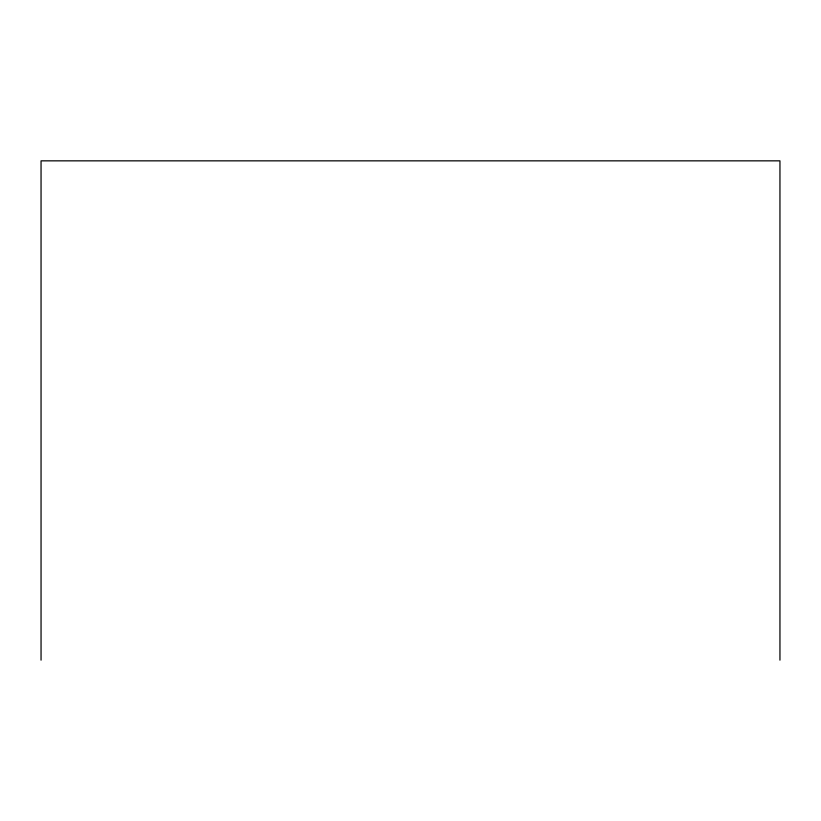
<?xml version="1.0" encoding="UTF-8"?>
<svg xmlns="http://www.w3.org/2000/svg" width="821" height="821" viewBox="0 0 821 821"><rect width="100%" height="100%" fill="white"/><g stroke="black" fill="none" stroke-linecap="round" stroke-linejoin="round"><path stroke-width="1.23" d="M779.95 660.156L779.95 160.844L41.05 160.844L41.05 660.156"/></g></svg>
